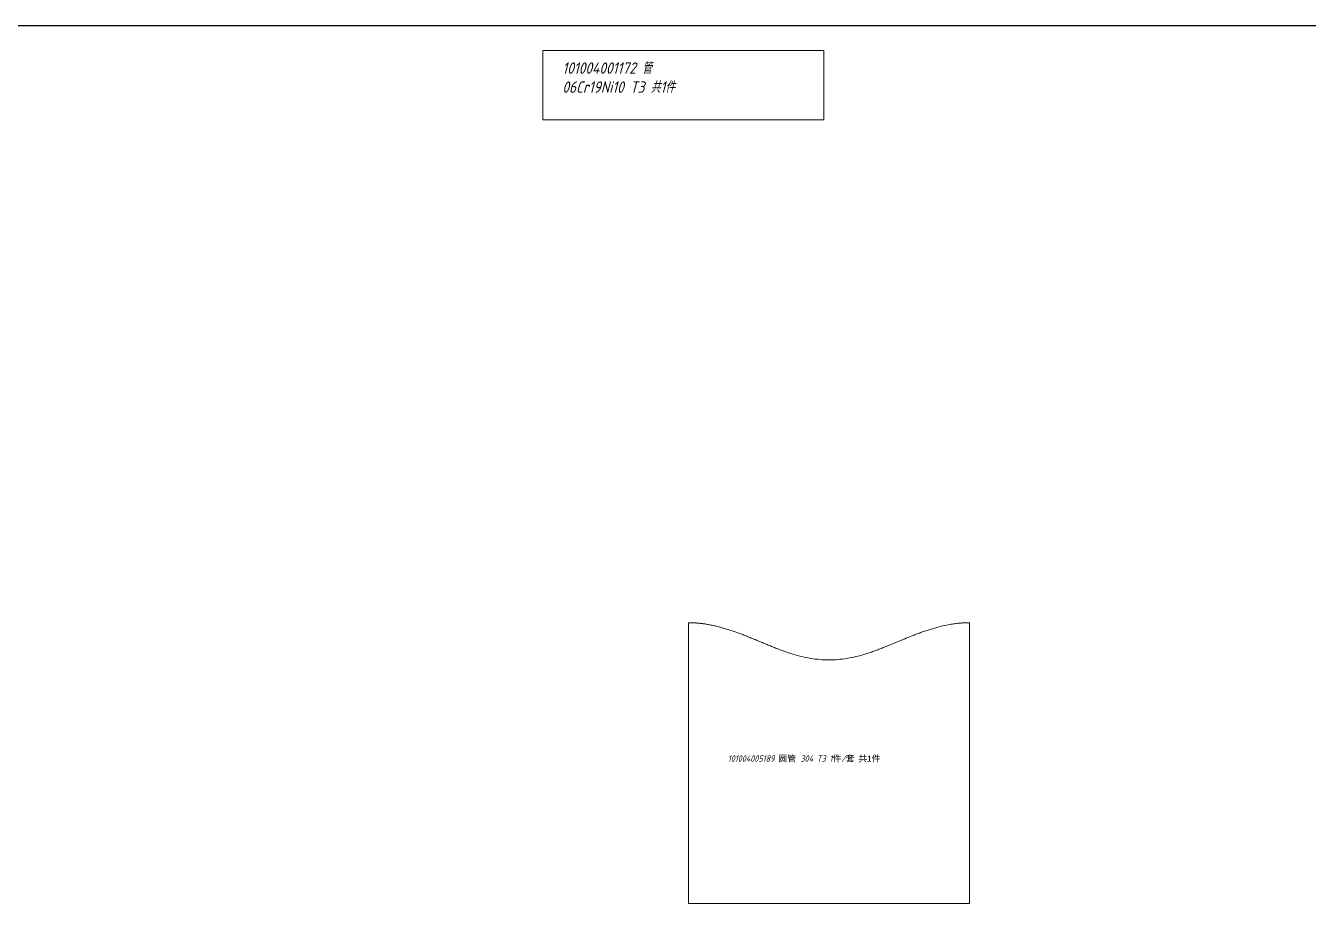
# Model space of a CAD drawing. Header units: millimetres. Extents: x -3655 to 91731, y -8503 to 8404.
# Drawn here: x 7019 to 9833, y 1245 to 3169 of the extents above; entities that cross this region are included whole.
import ezdxf

# ---------------------------------------------------------------- set-up
doc = ezdxf.new("R2010")
doc.units = ezdxf.units.MM
doc.styles.get("Standard").update_dxf_attribs({"font": 'gbeitc.shx', "bigfont": 'gbcbig.shx'})

# ---------------------------------------------------------------- blocks, each defined once
blk = doc.blocks.new('101004001172 管')
at = {"color": 7, "linetype": 'Continuous', "lineweight": 15}
for p, q in [((9070.8, 6786), (9070.8, 6634)), ((9687.1, 6786), (9070.8, 6786)), ((9687.1, 6634), (9687.1, 6786)), ((9070.8, 6634), (9687.1, 6634))]:
    blk.add_line(p, q, dxfattribs=at)
at = {"color": 3, "insert": (9113.2, 6759.8), "char_height": 25, "attachment_point": 1}
blk.add_mtext_dynamic_manual_height_columns('101004001172 管 06Cr19Ni10 T3 共1件', width=338.54, gutter_width=12.5, heights=[0], dxfattribs=at)
blk = doc.blocks.new('101004005189 圆管')
at = {"color": 7, "linetype": 'Continuous', "lineweight": 15}
for p, q in [((-399.2, 1825), (-399.2, 1209.8)), ((217, 1209.8), (217, 1825)), ((-399.2, 1209.8), (217, 1209.8))]:
    blk.add_line(p, q, dxfattribs=at)
for points, knots in [([(-245.2, 1784.8), (-247.7, 1785.8), (-252.3, 1787.7), (-258.5, 1790.2), (-265.4, 1793), (-273.2, 1796.1), (-282.7, 1799.8), (-291.9, 1803.2), (-301.4, 1806.6), (-310.8, 1809.7), (-320.5, 1812.7), (-330.3, 1815.5), (-340.2, 1817.9), (-349.8, 1820), (-357.2, 1821.3), (-362.4, 1822.2), (-365.5, 1822.6), (-368.6, 1823), (-371.7, 1823.4), (-374.8, 1823.7), (-377.9, 1824), (-380.9, 1824.3), (-384, 1824.5), (-387.1, 1824.7), (-390.1, 1824.8), (-393.1, 1824.9), (-396.2, 1824.9), (-398.2, 1825), (-399.2, 1825)], [0, 0, 0, 0, 0.050935, 0.092602, 0.125002, 0.191007, 0.250004, 0.314626, 0.375006, 0.43901, 0.500005, 0.565371, 0.628785, 0.690306, 0.749999, 0.769609, 0.789146, 0.808612, 0.82801, 0.847342, 0.866612, 0.885822, 0.904976, 0.924076, 0.943126, 0.962127, 0.981084, 1, 1, 1, 1]), ([(217, 1825), (216.5, 1825), (215.5, 1825), (213.9, 1824.9), (212.4, 1824.9), (210.8, 1824.9), (209.3, 1824.8), (207.7, 1824.8), (206.2, 1824.7), (204.7, 1824.6), (203.1, 1824.6), (201.6, 1824.5), (200.1, 1824.4), (198.5, 1824.2), (194.2, 1823.9), (187.1, 1823.2), (174, 1821.3), (157.6, 1818), (141.6, 1813.7), (128.6, 1809.7), (119.2, 1806.6), (109.7, 1803.2), (100.5, 1799.8), (91.1, 1796.1), (82.3, 1792.6), (72.8, 1788.8), (66.6, 1786.3), (63, 1784.8)], [0, 0, 0, 0, 0.009685, 0.019357, 0.029017, 0.038664, 0.0483, 0.057924, 0.067537, 0.07714, 0.086732, 0.096314, 0.105887, 0.115451, 0.125006, 0.18702, 0.250005, 0.371201, 0.499976, 0.56097, 0.624981, 0.685358, 0.749987, 0.808982, 0.874993, 0.927067, 1, 1, 1, 1]), ([(63, 1784.8), (60.5, 1783.7), (55.9, 1781.8), (49.8, 1779.2), (42.8, 1776.3), (35, 1773.1), (25.6, 1769.4), (16.4, 1765.8), (6.9, 1762.3), (-2.5, 1759.1), (-15.5, 1755), (-31.6, 1750.6), (-51.3, 1746.5), (-71.1, 1744), (-91.1, 1743.1), (-111.1, 1744), (-130.9, 1746.5), (-150.6, 1750.6), (-166.7, 1755), (-179.7, 1759.1), (-189.1, 1762.3), (-198.6, 1765.8), (-207.8, 1769.4), (-217.2, 1773.1), (-226, 1776.7), (-235.4, 1780.7), (-241.6, 1783.3), (-245.2, 1784.8)], [0, 0, 0, 0, 0.025471, 0.046307, 0.062508, 0.095517, 0.125015, 0.157335, 0.187522, 0.219535, 0.250028, 0.314448, 0.375021, 0.438169, 0.5, 0.561829, 0.624979, 0.68555, 0.749972, 0.780463, 0.812478, 0.842663, 0.874985, 0.904481, 0.937492, 0.96353, 1, 1, 1, 1])]:
    blk.add_open_spline(points, degree=3, knots=knots, dxfattribs=at)
at = {"color": 3, "insert": (-312.9, 1534.2), "char_height": 14, "attachment_point": 1}
blk.add_mtext_dynamic_manual_height_columns('\\pt84;101004005189 {\\fSimSun|b0|i0|c134|p2;圆管 }304 T3 1{\\fSimSun|b0|i0|c134|p2;件}/{\\fSimSun|b0|i0|c134|p2;套} {\\fSimSun|b0|i0|c134|p2;共1件}', width=380.05, gutter_width=12.5, heights=[0], dxfattribs=at)

msp = doc.modelspace()

# ---------------------------------------------------------------- linework, layer by layer
at = {"color": 1}
msp.add_line((-877.53221, 3168.57596), (91731.15181, 3168.57596), dxfattribs=at)

# ---------------------------------------------------------------- block references
for name, p in [('101004001172 管', (-916.77774, -3671.72794)), ('101004005189 圆管', (8872.26135, 34.7622))]:
    msp.add_blockref(name, p, dxfattribs=at)

doc.saveas('drawing.dxf')
